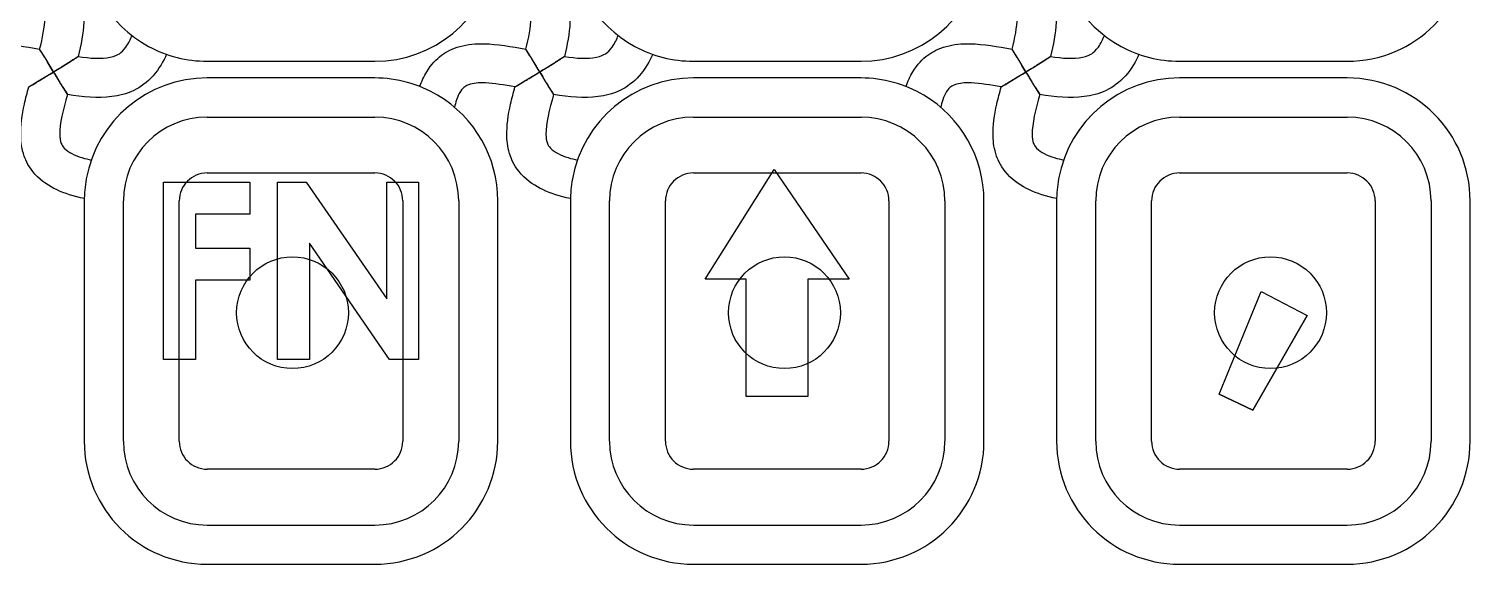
# Model space of a CAD drawing. Header units: millimetres. Extents: x -16.1 to 69.6, y -64.8 to -18.6.
# Drawn here: x 43.8 to 69.59, y -64.77 to -55.19 of the extents above; entities that cross this region are included whole.
import ezdxf

# ---------------------------------------------------------------- set-up
doc = ezdxf.new("R2010")
doc.units = ezdxf.units.MM
doc.linetypes.add('HIDDEN', pattern=[9.525, 6.35, -3.175])
doc.layers.get('0').update_dxf_attribs({"color": 137, "lineweight": 70, "true_color": 0x408080})
doc.layers.add('Hidden', color=254, linetype='HIDDEN', lineweight=70, true_color=0xd9d9d9)

msp = doc.modelspace()

# ---------------------------------------------------------------- linework, layer by layer
at = {"color": 254, "lineweight": -3, "true_color": 0xd9d9d9}
for p, q in [((46.989, -55.774), (49.989, -55.774)), ((55.689, -55.774), (58.689, -55.774)), ((64.389, -55.774), (67.389, -55.774)), ((49.989, -56.074), (46.989, -56.074)), ((58.689, -56.074), (55.689, -56.074)), ((67.389, -56.074), (64.389, -56.074)), ((46.989, -56.774), (49.989, -56.774)), ((55.689, -56.774), (58.689, -56.774)), ((64.389, -56.774), (67.389, -56.774)), ((55.9, -59.674), (57.132, -57.709)), ((55.9, -59.674), (57.132, -57.709)), ((57.132, -57.709), (58.479, -59.674)), ((57.132, -57.709), (58.479, -59.674)), ((46.207, -57.939), (47.754, -57.939)), ((46.207, -61.114), (46.207, -57.939)), ((46.207, -57.939), (47.754, -57.939)), ((46.207, -61.114), (46.207, -57.939)), ((47.754, -57.939), (47.754, -58.509)), ((47.754, -57.939), (47.754, -58.509)), ((48.248, -57.939), (48.761, -57.939)), ((48.248, -61.114), (48.248, -57.939)), ((48.248, -57.939), (48.761, -57.939)), ((48.248, -61.114), (48.248, -57.939)), ((48.761, -57.939), (50.201, -60.028)), ((48.761, -57.939), (50.201, -60.028)), ((50.201, -57.939), (50.771, -57.939)), ((50.201, -60.028), (50.201, -57.939)), ((50.201, -57.939), (50.771, -57.939)), ((50.201, -60.028), (50.201, -57.939)), ((50.771, -57.939), (50.771, -61.114)), ((50.771, -57.939), (50.771, -61.114)), ((44.789, -58.274), (44.789, -62.574)), ((45.489, -62.574), (45.489, -58.274)), ((51.489, -58.274), (51.489, -62.574)), ((52.189, -62.574), (52.189, -58.274)), ((53.489, -58.274), (53.489, -62.574)), ((54.189, -62.574), (54.189, -58.274)), ((60.189, -58.274), (60.189, -62.574)), ((60.889, -62.574), (60.889, -58.274)), ((62.189, -58.274), (62.189, -62.574)), ((62.889, -62.574), (62.889, -58.274)), ((68.889, -58.274), (68.889, -62.574)), ((69.589, -62.574), (69.589, -58.274)), ((46.777, -58.509), (46.777, -59.119)), ((47.754, -58.509), (46.777, -58.509)), ((46.777, -58.509), (46.777, -59.119)), ((47.754, -58.509), (46.777, -58.509)), ((48.817, -59.031), (48.817, -61.114)), ((50.254, -61.114), (48.817, -59.031)), ((50.254, -61.114), (48.817, -59.031)), ((48.817, -59.031), (48.817, -61.114)), ((46.777, -59.119), (47.754, -59.119)), ((46.777, -59.119), (47.754, -59.119)), ((47.754, -59.119), (47.754, -59.689)), ((47.754, -59.119), (47.754, -59.689)), ((46.777, -59.689), (46.777, -61.114)), ((47.754, -59.689), (46.777, -59.689)), ((47.754, -59.689), (46.777, -59.689)), ((46.777, -59.689), (46.777, -61.114)), ((56.636, -59.674), (55.9, -59.674)), ((56.636, -59.674), (55.9, -59.674)), ((56.636, -61.774), (56.636, -59.674)), ((56.636, -61.774), (56.636, -59.674)), ((58.479, -59.674), (57.736, -59.674)), ((57.736, -59.674), (57.736, -61.774)), ((58.479, -59.674), (57.736, -59.674)), ((57.736, -59.674), (57.736, -61.774)), ((65.1, -61.729), (65.848, -59.895)), ((65.1, -61.729), (65.848, -59.895)), ((65.848, -59.895), (66.673, -60.322)), ((65.848, -59.895), (66.673, -60.322)), ((65.7, -62.021), (66.673, -60.322)), ((66.673, -60.322), (65.7, -62.021)), ((46.777, -61.114), (46.207, -61.114)), ((46.777, -61.114), (46.207, -61.114)), ((48.817, -61.114), (48.248, -61.114)), ((48.817, -61.114), (48.248, -61.114)), ((50.771, -61.114), (50.254, -61.114)), ((50.771, -61.114), (50.254, -61.114)), ((57.736, -61.774), (56.636, -61.774)), ((57.736, -61.774), (56.636, -61.774)), ((65.1, -61.729), (65.7, -62.021)), ((65.7, -62.021), (65.1, -61.729)), ((46.989, -64.074), (49.989, -64.074)), ((55.689, -64.074), (58.689, -64.074)), ((64.389, -64.074), (67.389, -64.074)), ((46.989, -64.774), (49.989, -64.774)), ((55.689, -64.774), (58.689, -64.774)), ((64.389, -64.774), (67.389, -64.774))]:
    msp.add_line(p, q, dxfattribs=at)
for centre, radius, start, end in [((46.989, -53.574), 2.2, 180, 241.5672), ((55.689, -53.574), 2.2, 180, 241.5672), ((64.389, -53.574), 2.2, 180, 241.5672), ((67.389, -53.574), 2.2, 270, 360), ((49.989, -53.574), 2.2, 270, 348.6735), ((58.689, -53.574), 2.2, 270, 348.6735), ((46.989, -53.574), 2.2, 241.5672, 270), ((55.689, -53.574), 2.2, 241.5672, 270), ((64.389, -53.574), 2.2, 241.5672, 270), ((46.989, -58.274), 2.2, 90, 169.6962), ((49.989, -58.274), 2.2, 59.3326, 90), ((55.689, -58.274), 2.2, 90, 169.6962), ((58.689, -58.274), 2.2, 59.3326, 90), ((64.389, -58.274), 2.2, 90, 169.6962), ((67.389, -58.274), 2.2, 360, 90), ((49.989, -58.274), 2.2, 360, 59.3326), ((58.689, -58.274), 2.2, 360, 59.3326), ((46.989, -58.274), 1.5, 90, 180), ((49.989, -58.274), 1.5, 360, 90), ((55.689, -58.274), 1.5, 90, 180), ((58.689, -58.274), 1.5, 360, 90), ((64.389, -58.274), 1.5, 90, 180), ((67.389, -58.274), 1.5, 360, 90), ((46.989, -58.274), 2.2, 169.6962, 180), ((55.689, -58.274), 2.2, 169.6962, 180), ((64.389, -58.274), 2.2, 169.6962, 180), ((46.989, -62.574), 2.2, 180, 270), ((46.989, -62.574), 1.5, 180, 270), ((49.989, -62.574), 2.2, 270, 360), ((49.989, -62.574), 1.5, 270, 360), ((55.689, -62.574), 2.2, 180, 270), ((55.689, -62.574), 1.5, 180, 270), ((58.689, -62.574), 2.2, 270, 360), ((58.689, -62.574), 1.5, 270, 360), ((64.389, -62.574), 2.2, 180, 270), ((64.389, -62.574), 1.5, 180, 270), ((67.389, -62.574), 2.2, 270, 360), ((67.389, -62.574), 1.5, 270, 360)]:
    msp.add_arc(centre, radius, start, end, dxfattribs=at)
for points, knots in [([(43.488, -53.656), (43.753, -53.717), (43.981, -53.803), (44.343, -54.02), (44.464, -54.134), (44.659, -54.39), (44.712, -54.528), (44.779, -54.782), (44.788, -54.932), (44.772, -55.275), (44.733, -55.481), (44.68, -55.69)], [0.000002829, 0.000002829, 0.000002829, 0.000002829, 0.000819456, 0.000819456, 0.001568226, 0.001568226, 0.002499015, 0.002499015, 0.003742134, 0.003742134, 0.005425654, 0.005425654, 0.005425654, 0.005425654]), ([(52.188, -53.656), (52.453, -53.717), (52.681, -53.803), (53.043, -54.02), (53.164, -54.134), (53.359, -54.39), (53.412, -54.528), (53.479, -54.782), (53.488, -54.932), (53.472, -55.275), (53.433, -55.481), (53.38, -55.69)], [0.000002828, 0.000002828, 0.000002828, 0.000002828, 0.000819456, 0.000819456, 0.001568226, 0.001568226, 0.002499015, 0.002499015, 0.003742134, 0.003742134, 0.005425655, 0.005425655, 0.005425655, 0.005425655]), ([(60.888, -53.656), (61.153, -53.717), (61.381, -53.803), (61.743, -54.02), (61.864, -54.134), (62.059, -54.39), (62.112, -54.528), (62.179, -54.782), (62.188, -54.932), (62.172, -55.275), (62.133, -55.481), (62.08, -55.69)], [0.00000283, 0.00000283, 0.00000283, 0.00000283, 0.000819456, 0.000819456, 0.001568226, 0.001568226, 0.002499015, 0.002499015, 0.003742134, 0.003742134, 0.005425654, 0.005425654, 0.005425654, 0.005425654]), ([(43.991, -55.56), (44.044, -55.356), (44.082, -55.162), (44.084, -54.9), (44.071, -54.828), (44.037, -54.738), (44.015, -54.693), (43.917, -54.586), (43.85, -54.538), (43.641, -54.423), (43.477, -54.373), (43.351, -54.343)], [0.000327031, 0.000327031, 0.000327031, 0.000327031, 0.000976371, 0.000976371, 0.001368265, 0.001368265, 0.001620602, 0.001620602, 0.001917694, 0.001917694, 0.002526458, 0.002526458, 0.002526458, 0.002526458]), ([(52.691, -55.56), (52.744, -55.356), (52.782, -55.162), (52.784, -54.9), (52.771, -54.828), (52.737, -54.738), (52.715, -54.693), (52.617, -54.586), (52.55, -54.538), (52.341, -54.423), (52.177, -54.373), (52.051, -54.343)], [0.000327031, 0.000327031, 0.000327031, 0.000327031, 0.000976371, 0.000976371, 0.001368265, 0.001368265, 0.001620602, 0.001620602, 0.001917694, 0.001917694, 0.002526455, 0.002526455, 0.002526455, 0.002526455]), ([(61.391, -55.56), (61.444, -55.356), (61.482, -55.162), (61.484, -54.9), (61.471, -54.828), (61.437, -54.738), (61.415, -54.693), (61.317, -54.586), (61.25, -54.538), (61.041, -54.423), (60.877, -54.373), (60.751, -54.343)], [0.000327031, 0.000327031, 0.000327031, 0.000327031, 0.000976371, 0.000976371, 0.001368265, 0.001368265, 0.001620602, 0.001620602, 0.001917694, 0.001917694, 0.002526458, 0.002526458, 0.002526458, 0.002526458]), ([(44.68, -55.69), (44.895, -55.722), (45.098, -55.735), (45.334, -55.687), (45.384, -55.662), (45.452, -55.615), (45.493, -55.58), (45.585, -55.452), (45.62, -55.376), (45.643, -55.314)], [0.000381157, 0.000381157, 0.000381157, 0.000381157, 0.001045418, 0.001045418, 0.001394921, 0.001394921, 0.001747637, 0.001747637, 0.002152629, 0.002152629, 0.002152629, 0.002152629]), ([(53.38, -55.69), (53.595, -55.722), (53.798, -55.735), (54.034, -55.687), (54.084, -55.662), (54.152, -55.615), (54.193, -55.58), (54.285, -55.452), (54.32, -55.376), (54.343, -55.314)], [0.000381155, 0.000381155, 0.000381155, 0.000381155, 0.001045418, 0.001045418, 0.001394921, 0.001394921, 0.001747637, 0.001747637, 0.002152631, 0.002152631, 0.002152631, 0.002152631]), ([(62.08, -55.69), (62.295, -55.722), (62.497, -55.735), (62.734, -55.687), (62.784, -55.662), (62.852, -55.615), (62.893, -55.58), (62.985, -55.452), (63.02, -55.376), (63.043, -55.314)], [0.000381166, 0.000381166, 0.000381166, 0.000381166, 0.001045284, 0.001045284, 0.001394969, 0.001394969, 0.001747939, 0.001747939, 0.00215387, 0.00215387, 0.00215387, 0.00215387]), ([(42.094, -56.226), (42.126, -56.134), (42.167, -56.045), (42.298, -55.83), (42.39, -55.735), (42.57, -55.602), (42.676, -55.546), (42.949, -55.471), (43.094, -55.459), (43.481, -55.466), (43.735, -55.509), (43.991, -55.56)], [0.000236584, 0.000236584, 0.000236584, 0.000236584, 0.000528899, 0.000528899, 0.000990963, 0.000990963, 0.001412118, 0.001412118, 0.001840691, 0.001840691, 0.002531892, 0.002531892, 0.002531892, 0.002531892]), ([(44.24, -55.967), (44.217, -55.928), (44.181, -55.87), (44.134, -55.792), (44.099, -55.734), (44.051, -55.656), (44.015, -55.598), (43.991, -55.56)], [-0.0000034663, -0.0000034663, -0.0000034663, -0.0000034663, 0.0002105346, 0.000317535, 0.0004245354, 0.0005315359, 0.0007455367, 0.0007455367, 0.0007455367, 0.0007455367]), ([(44.68, -55.69), (44.639, -55.718), (44.577, -55.758), (44.493, -55.811), (44.43, -55.851), (44.346, -55.903), (44.283, -55.941), (44.24, -55.967)], [0.0007914947, 0.0007914947, 0.0007914947, 0.0007914947, 0.0010182635, 0.0011316479, 0.0012450324, 0.0013584168, 0.0015851857, 0.0015851857, 0.0015851857, 0.0015851857]), ([(46.262, -55.649), (46.209, -55.772), (46.132, -55.908), (45.915, -56.152), (45.798, -56.237), (45.544, -56.359), (45.409, -56.392), (45.034, -56.439), (44.765, -56.414), (44.487, -56.369)], [0.000092008, 0.000092008, 0.000092008, 0.000092008, 0.000456488, 0.000456488, 0.000803951, 0.000803951, 0.001166887, 0.001166887, 0.001880236, 0.001880236, 0.001880236, 0.001880236]), ([(50.794, -56.226), (50.826, -56.134), (50.867, -56.045), (50.998, -55.83), (51.09, -55.735), (51.27, -55.602), (51.376, -55.546), (51.649, -55.471), (51.794, -55.459), (52.181, -55.466), (52.435, -55.509), (52.691, -55.56)], [0.000236583, 0.000236583, 0.000236583, 0.000236583, 0.000528899, 0.000528899, 0.000990963, 0.000990963, 0.001412118, 0.001412118, 0.001840691, 0.001840691, 0.002531894, 0.002531894, 0.002531894, 0.002531894]), ([(52.94, -55.967), (52.917, -55.928), (52.881, -55.87), (52.834, -55.792), (52.799, -55.734), (52.751, -55.656), (52.715, -55.598), (52.691, -55.56)], [-0.0000034663, -0.0000034663, -0.0000034663, -0.0000034663, 0.0002105346, 0.000317535, 0.0004245354, 0.0005315359, 0.0007455367, 0.0007455367, 0.0007455367, 0.0007455367]), ([(53.38, -55.69), (53.339, -55.718), (53.277, -55.758), (53.193, -55.811), (53.13, -55.851), (53.046, -55.903), (52.983, -55.941), (52.94, -55.967)], [0.0007914947, 0.0007914947, 0.0007914947, 0.0007914947, 0.0010182635, 0.0011316479, 0.0012450324, 0.0013584168, 0.0015851857, 0.0015851857, 0.0015851857, 0.0015851857]), ([(54.962, -55.649), (54.909, -55.772), (54.832, -55.908), (54.615, -56.152), (54.498, -56.237), (54.244, -56.359), (54.109, -56.392), (53.734, -56.439), (53.465, -56.414), (53.187, -56.369)], [0.000092008, 0.000092008, 0.000092008, 0.000092008, 0.000456488, 0.000456488, 0.000803951, 0.000803951, 0.001166887, 0.001166887, 0.001880234, 0.001880234, 0.001880234, 0.001880234]), ([(59.494, -56.226), (59.527, -56.134), (59.567, -56.044), (59.698, -55.83), (59.79, -55.734), (59.971, -55.601), (60.077, -55.546), (60.349, -55.471), (60.495, -55.459), (60.881, -55.466), (61.135, -55.509), (61.391, -55.56)], [0.00023594, 0.00023594, 0.00023594, 0.00023594, 0.000528729, 0.000528729, 0.00099063, 0.00099063, 0.001411019, 0.001411019, 0.001838577, 0.001838577, 0.00252738, 0.00252738, 0.00252738, 0.00252738]), ([(61.64, -55.967), (61.617, -55.928), (61.581, -55.87), (61.534, -55.792), (61.499, -55.734), (61.451, -55.656), (61.415, -55.598), (61.391, -55.56)], [-0.0000034663, -0.0000034663, -0.0000034663, -0.0000034663, 0.0002105346, 0.000317535, 0.0004245354, 0.0005315359, 0.0007455367, 0.0007455367, 0.0007455367, 0.0007455367]), ([(62.08, -55.69), (62.039, -55.718), (61.977, -55.758), (61.893, -55.811), (61.83, -55.851), (61.746, -55.903), (61.683, -55.941), (61.64, -55.967)], [0.0007914947, 0.0007914947, 0.0007914947, 0.0007914947, 0.0010182635, 0.0011316479, 0.0012450324, 0.0013584168, 0.0015851857, 0.0015851857, 0.0015851857, 0.0015851857]), ([(63.662, -55.649), (63.609, -55.772), (63.532, -55.908), (63.315, -56.152), (63.198, -56.237), (62.943, -56.359), (62.809, -56.392), (62.434, -56.439), (62.165, -56.414), (61.887, -56.369)], [0.000091494, 0.000091494, 0.000091494, 0.000091494, 0.000455859, 0.000455859, 0.000802043, 0.000802043, 0.001162829, 0.001162829, 0.001871183, 0.001871183, 0.001871183, 0.001871183]), ([(43.797, -56.235), (43.839, -56.209), (43.902, -56.171), (43.987, -56.12), (44.05, -56.082), (44.135, -56.031), (44.198, -55.993), (44.24, -55.967)], [0.0007893728, 0.0007893728, 0.0007893728, 0.0007893728, 0.0010155213, 0.0011285956, 0.0012416698, 0.0013547441, 0.0015808926, 0.0015808926, 0.0015808926, 0.0015808926]), ([(44.24, -55.967), (44.263, -56.005), (44.298, -56.063), (44.345, -56.14), (44.38, -56.197), (44.427, -56.274), (44.463, -56.331), (44.487, -56.369)], [-0.0000034661, -0.0000034661, -0.0000034661, -0.0000034661, 0.0002097471, 0.0003163537, 0.0004229602, 0.0005295668, 0.00074278, 0.00074278, 0.00074278, 0.00074278]), ([(52.497, -56.235), (52.539, -56.209), (52.602, -56.171), (52.687, -56.12), (52.75, -56.082), (52.835, -56.031), (52.898, -55.993), (52.94, -55.967)], [0.0007893728, 0.0007893728, 0.0007893728, 0.0007893728, 0.0010155213, 0.0011285956, 0.0012416698, 0.0013547441, 0.0015808926, 0.0015808926, 0.0015808926, 0.0015808926]), ([(52.94, -55.967), (52.963, -56.005), (52.998, -56.063), (53.045, -56.14), (53.08, -56.197), (53.127, -56.274), (53.163, -56.331), (53.187, -56.369)], [-0.0000034661, -0.0000034661, -0.0000034661, -0.0000034661, 0.0002097471, 0.0003163537, 0.0004229602, 0.0005295668, 0.00074278, 0.00074278, 0.00074278, 0.00074278]), ([(61.197, -56.235), (61.239, -56.209), (61.302, -56.171), (61.387, -56.12), (61.45, -56.082), (61.535, -56.031), (61.598, -55.993), (61.64, -55.967)], [0.0007893728, 0.0007893728, 0.0007893728, 0.0007893728, 0.0010155213, 0.0011285956, 0.0012416698, 0.0013547441, 0.0015808926, 0.0015808926, 0.0015808926, 0.0015808926]), ([(61.64, -55.967), (61.663, -56.005), (61.698, -56.063), (61.745, -56.14), (61.78, -56.197), (61.827, -56.274), (61.863, -56.331), (61.887, -56.369)], [-0.0000034661, -0.0000034661, -0.0000034661, -0.0000034661, 0.0002097471, 0.0003163537, 0.0004229602, 0.0005295668, 0.00074278, 0.00074278, 0.00074278, 0.00074278]), ([(52.497, -56.235), (52.306, -56.199), (52.125, -56.169), (51.889, -56.159), (51.785, -56.16), (51.649, -56.197), (51.618, -56.214), (51.576, -56.247), (51.549, -56.273), (51.464, -56.407), (51.432, -56.523), (51.416, -56.599)], [0.000387384, 0.000387384, 0.000387384, 0.000387384, 0.000988069, 0.000988069, 0.001280582, 0.001280582, 0.001454996, 0.001454996, 0.001624699, 0.001624699, 0.001965326, 0.001965326, 0.001965326, 0.001965326]), ([(61.197, -56.235), (61.006, -56.199), (60.825, -56.169), (60.589, -56.159), (60.485, -56.16), (60.349, -56.197), (60.318, -56.214), (60.276, -56.247), (60.249, -56.273), (60.164, -56.407), (60.132, -56.523), (60.116, -56.599)], [0.000387386, 0.000387386, 0.000387386, 0.000387386, 0.000988069, 0.000988069, 0.001280593, 0.001280593, 0.00145496, 0.00145496, 0.001624557, 0.001624557, 0.001965039, 0.001965039, 0.001965039, 0.001965039]), ([(44.79, -58.231), (44.602, -58.192), (44.437, -58.14), (44.172, -58.014), (44.028, -57.927), (43.8, -57.675), (43.745, -57.557), (43.671, -57.35), (43.655, -57.227), (43.647, -56.93), (43.674, -56.738), (43.742, -56.439), (43.769, -56.337), (43.797, -56.235)], [0.00000274, 0.00000274, 0.00000274, 0.00000274, 0.000579261, 0.000579261, 0.00107504, 0.00107504, 0.001516362, 0.001516362, 0.002133538, 0.002133538, 0.003101776, 0.003101776, 0.003591376, 0.003591376, 0.003591376, 0.003591376]), ([(44.487, -56.369), (44.411, -56.634), (44.348, -56.892), (44.352, -57.134), (44.357, -57.197), (44.387, -57.271), (44.402, -57.299), (44.471, -57.371), (44.522, -57.403), (44.68, -57.485), (44.815, -57.521), (44.915, -57.542)], [0.000314466, 0.000314466, 0.000314466, 0.000314466, 0.001136934, 0.001136934, 0.001344298, 0.001344298, 0.001436388, 0.001436388, 0.001557454, 0.001557454, 0.001859731, 0.001859731, 0.001859731, 0.001859731]), ([(53.49, -58.231), (53.302, -58.192), (53.137, -58.14), (52.872, -58.014), (52.728, -57.927), (52.5, -57.675), (52.445, -57.557), (52.371, -57.35), (52.355, -57.227), (52.347, -56.93), (52.374, -56.738), (52.442, -56.439), (52.469, -56.337), (52.497, -56.235)], [0.000002738, 0.000002738, 0.000002738, 0.000002738, 0.000579261, 0.000579261, 0.00107504, 0.00107504, 0.001516362, 0.001516362, 0.002133538, 0.002133538, 0.003101776, 0.003101776, 0.003591377, 0.003591377, 0.003591377, 0.003591377]), ([(53.187, -56.369), (53.111, -56.634), (53.048, -56.892), (53.052, -57.134), (53.057, -57.197), (53.087, -57.271), (53.102, -57.299), (53.171, -57.371), (53.222, -57.403), (53.38, -57.485), (53.515, -57.521), (53.615, -57.542)], [0.000314466, 0.000314466, 0.000314466, 0.000314466, 0.001136934, 0.001136934, 0.001344298, 0.001344298, 0.001436388, 0.001436388, 0.001557454, 0.001557454, 0.00185973, 0.00185973, 0.00185973, 0.00185973]), ([(62.19, -58.231), (62.002, -58.192), (61.837, -58.14), (61.572, -58.014), (61.428, -57.927), (61.2, -57.675), (61.145, -57.557), (61.071, -57.35), (61.055, -57.227), (61.047, -56.93), (61.074, -56.738), (61.142, -56.439), (61.169, -56.337), (61.197, -56.235)], [0.00000274, 0.00000274, 0.00000274, 0.00000274, 0.000579261, 0.000579261, 0.00107504, 0.00107504, 0.001516362, 0.001516362, 0.002133538, 0.002133538, 0.003101776, 0.003101776, 0.003591376, 0.003591376, 0.003591376, 0.003591376]), ([(61.887, -56.369), (61.811, -56.634), (61.748, -56.892), (61.752, -57.134), (61.757, -57.197), (61.787, -57.271), (61.802, -57.299), (61.871, -57.371), (61.922, -57.403), (62.08, -57.485), (62.215, -57.521), (62.315, -57.542)], [0.000314466, 0.000314466, 0.000314466, 0.000314466, 0.001136934, 0.001136934, 0.001344298, 0.001344298, 0.001436388, 0.001436388, 0.001557454, 0.001557454, 0.001859732, 0.001859732, 0.001859732, 0.001859732])]:
    msp.add_open_spline(points, degree=3, knots=knots, dxfattribs=at)
at = {"layer": 'Hidden', "lineweight": -3}
for p, q in [((46.989, -57.774), (49.989, -57.774)), ((55.689, -57.774), (58.689, -57.774)), ((64.389, -57.774), (67.389, -57.774)), ((46.489, -62.574), (46.489, -58.274)), ((50.489, -58.274), (50.489, -62.574)), ((55.189, -62.574), (55.189, -58.274)), ((59.189, -58.274), (59.189, -62.574)), ((63.889, -62.574), (63.889, -58.274)), ((67.889, -58.274), (67.889, -62.574)), ((49.989, -63.074), (46.989, -63.074)), ((58.689, -63.074), (55.689, -63.074)), ((67.389, -63.074), (64.389, -63.074))]:
    msp.add_line(p, q, dxfattribs=at)
for centre in [(48.516, -60.274), (57.319, -60.274), (66.017, -60.274)]:
    msp.add_circle(centre, 1, dxfattribs=at)
for centre, start, end in [((46.989, -58.274), 90, 180), ((49.989, -58.274), 360, 90), ((55.689, -58.274), 90, 180), ((58.689, -58.274), 360, 90), ((64.389, -58.274), 90, 180), ((67.389, -58.274), 360, 90), ((46.989, -62.574), 180, 270), ((49.989, -62.574), 270, 360), ((55.689, -62.574), 180, 270), ((58.689, -62.574), 270, 360), ((64.389, -62.574), 180, 270), ((67.389, -62.574), 270, 360)]:
    msp.add_arc(centre, 0.5, start, end, dxfattribs=at)
for points, knots in [([(43.991, -55.56), (44.015, -55.598), (44.051, -55.656), (44.099, -55.734), (44.134, -55.792), (44.181, -55.87), (44.217, -55.928), (44.24, -55.967)], [0.0007455367, 0.0007455367, 0.0007455367, 0.0007455367, 0.0009616838, 0.0010697573, 0.0011778308, 0.0012859044, 0.0015020514, 0.0015020514, 0.0015020514, 0.0015020514]), ([(44.24, -55.967), (44.283, -55.941), (44.346, -55.903), (44.43, -55.851), (44.493, -55.811), (44.577, -55.758), (44.639, -55.718), (44.68, -55.69)], [-0.0000037377, -0.0000037377, -0.0000037377, -0.0000037377, 0.0002234716, 0.0003370762, 0.0004506808, 0.0005642854, 0.0007914947, 0.0007914947, 0.0007914947, 0.0007914947]), ([(52.691, -55.56), (52.715, -55.598), (52.751, -55.656), (52.799, -55.734), (52.834, -55.792), (52.881, -55.87), (52.917, -55.928), (52.94, -55.967)], [0.0007455367, 0.0007455367, 0.0007455367, 0.0007455367, 0.0009616838, 0.0010697573, 0.0011778308, 0.0012859044, 0.0015020514, 0.0015020514, 0.0015020514, 0.0015020514]), ([(52.94, -55.967), (52.983, -55.941), (53.046, -55.903), (53.13, -55.851), (53.193, -55.811), (53.277, -55.758), (53.339, -55.718), (53.38, -55.69)], [-0.0000037377, -0.0000037377, -0.0000037377, -0.0000037377, 0.0002234716, 0.0003370762, 0.0004506808, 0.0005642854, 0.0007914947, 0.0007914947, 0.0007914947, 0.0007914947]), ([(61.391, -55.56), (61.415, -55.598), (61.451, -55.656), (61.499, -55.734), (61.534, -55.792), (61.581, -55.87), (61.617, -55.928), (61.64, -55.967)], [0.0007455367, 0.0007455367, 0.0007455367, 0.0007455367, 0.0009616838, 0.0010697573, 0.0011778308, 0.0012859044, 0.0015020514, 0.0015020514, 0.0015020514, 0.0015020514]), ([(61.64, -55.967), (61.683, -55.941), (61.746, -55.903), (61.83, -55.851), (61.893, -55.811), (61.977, -55.758), (62.039, -55.718), (62.08, -55.69)], [-0.0000037377, -0.0000037377, -0.0000037377, -0.0000037377, 0.0002234716, 0.0003370762, 0.0004506808, 0.0005642854, 0.0007914947, 0.0007914947, 0.0007914947, 0.0007914947]), ([(44.24, -55.967), (44.198, -55.993), (44.135, -56.031), (44.05, -56.082), (43.987, -56.12), (43.902, -56.171), (43.839, -56.209), (43.797, -56.235)], [-0.0000037376, -0.0000037376, -0.0000037376, -0.0000037376, 0.0002228653, 0.0003361668, 0.0004494683, 0.0005627698, 0.0007893728, 0.0007893728, 0.0007893728, 0.0007893728]), ([(44.487, -56.369), (44.463, -56.331), (44.427, -56.274), (44.38, -56.197), (44.345, -56.14), (44.298, -56.063), (44.263, -56.005), (44.24, -55.967)], [0.00074278, 0.00074278, 0.00074278, 0.00074278, 0.0009560681, 0.0010627122, 0.0011693563, 0.0012760004, 0.0014892886, 0.0014892886, 0.0014892886, 0.0014892886]), ([(52.94, -55.967), (52.898, -55.993), (52.835, -56.031), (52.75, -56.082), (52.687, -56.12), (52.602, -56.171), (52.539, -56.209), (52.497, -56.235)], [-0.0000037376, -0.0000037376, -0.0000037376, -0.0000037376, 0.0002228653, 0.0003361668, 0.0004494683, 0.0005627698, 0.0007893728, 0.0007893728, 0.0007893728, 0.0007893728]), ([(53.187, -56.369), (53.163, -56.331), (53.127, -56.274), (53.08, -56.197), (53.045, -56.14), (52.998, -56.063), (52.963, -56.005), (52.94, -55.967)], [0.00074278, 0.00074278, 0.00074278, 0.00074278, 0.0009560681, 0.0010627122, 0.0011693563, 0.0012760004, 0.0014892886, 0.0014892886, 0.0014892886, 0.0014892886]), ([(61.64, -55.967), (61.598, -55.993), (61.535, -56.031), (61.45, -56.082), (61.387, -56.12), (61.302, -56.171), (61.239, -56.209), (61.197, -56.235)], [-0.0000037376, -0.0000037376, -0.0000037376, -0.0000037376, 0.0002228653, 0.0003361668, 0.0004494683, 0.0005627698, 0.0007893728, 0.0007893728, 0.0007893728, 0.0007893728]), ([(61.887, -56.369), (61.863, -56.331), (61.827, -56.274), (61.78, -56.197), (61.745, -56.14), (61.698, -56.063), (61.663, -56.005), (61.64, -55.967)], [0.00074278, 0.00074278, 0.00074278, 0.00074278, 0.0009560681, 0.0010627122, 0.0011693563, 0.0012760004, 0.0014892886, 0.0014892886, 0.0014892886, 0.0014892886])]:
    msp.add_open_spline(points, degree=3, knots=knots, dxfattribs=at)

doc.saveas('drawing.dxf')
